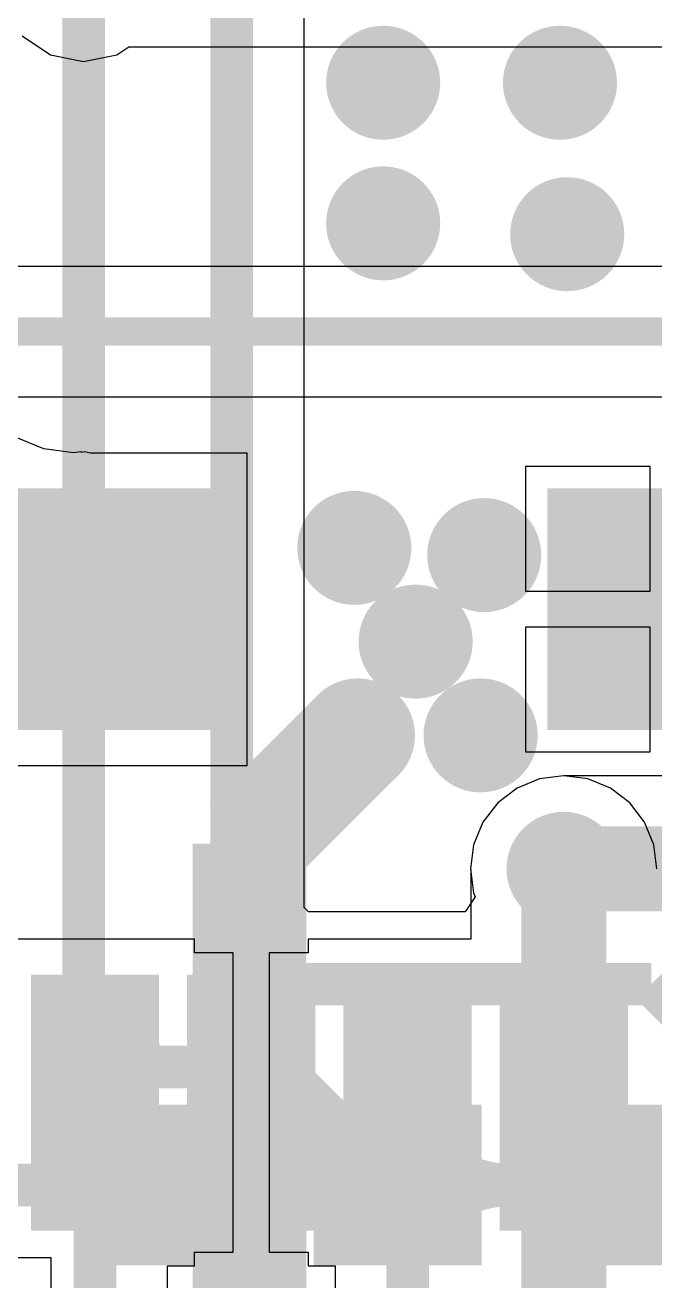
# Model space of a CAD drawing. Extents: x 56.2 to 141.8, y 48 to 96.4.
# Drawn here: x 111.17 to 115.6, y 60.72 to 69.57 of the extents above; entities that cross this region are included whole.
import ezdxf

# ---------------------------------------------------------------- set-up
doc = ezdxf.new("R2010")
doc.units = 0
doc.header["$MEASUREMENT"] = 0
for name, color, linetype in [('BOTTOMLAYER', 5, 'CONTINUOUS'), ('BOTTOMPASTE', 16, 'CONTINUOUS'), ('BOTTOMSOLDER', 6, 'CONTINUOUS'), ('MULTILAYER', 9, 'CONTINUOUS'), ('TOPLAYER', 1, 'CONTINUOUS'), ('TOPPASTE', 8, 'CONTINUOUS'), ('TOPSOLDER', 216, 'CONTINUOUS')]:
    doc.layers.add(name, color=color, linetype=linetype)

msp = doc.modelspace()

# ---------------------------------------------------------------- linework, layer by layer
at = {"layer": 'BOTTOMLAYER'}
for p, q in [((113.133396, 63.355563), (113.133396, 70.234043)), ((114.790715, 64.260268), (114.632598, 64.194771)), ((114.9604, 64.282607), (114.790715, 64.260268)), ((116.642312, 64.282607), (114.9604, 64.282607)), ((114.632598, 64.194771), (114.496817, 64.090583)), ((114.496817, 64.090583), (114.392629, 63.954802)), ((114.392629, 63.954802), (114.327132, 63.796685)), ((114.327132, 63.796685), (114.304793, 63.627)), ((114.304793, 63.627), (114.327132, 63.457315)), ((114.338616, 63.429594), (114.268057, 63.323996)), ((114.327132, 63.457315), (114.338616, 63.429594)), ((113.164963, 63.323996), (113.133396, 63.355563)), ((114.268057, 63.323996), (113.164963, 63.323996)), ((110.888396, 60.890008), (111.351802, 60.890008)), ((111.351802, 60.890008), (111.351802, 60.584804))]:
    msp.add_line(p, q, dxfattribs=at)
for points, const_width in [([(112.6236, 63.1444), (112.6236, 70.6374)], 0.299999), ([(111.5822, 62.7126), (111.5822, 69.9262)], 0.299999), ([(114.9604, 63.627), (118.618, 63.627)], 0.599999), ([(112.6236, 63.1444), (112.9538, 62.8142)], 0.299999), ([(112.9538, 62.8142), (115.577998, 62.8142)], 0.299999), ([(115.577998, 62.8142), (116.992395, 61.399804)], 0.299999), ([(111.5822, 62.7126), (112.0648, 62.23)], 0.299999), ([(112.0648, 62.23), (112.961804, 62.23)], 0.299999), ([(112.961804, 62.23), (113.792, 61.399804)], 0.299999), ([(110.888396, 61.399804), (112.1918, 61.399804)], 0.299999), ([(113.792005, 61.399798), (115.3922, 61.399798)], 0.299999), ([(113.792, 61.399804), (113.792005, 61.399798)], 0.2)]:
    msp.add_lwpolyline(points, dxfattribs=dict(at, const_width=const_width))
for points, const_width in [([(113.5404, 69.1642, 1), (113.8404, 69.1642, 1)], 0.299999), ([(114.785, 69.1642, 1), (115.085, 69.1642, 1)], 0.299999), ([(113.5404, 68.1736, 1), (113.8404, 68.1736, 1)], 0.299999), ([(114.8358, 68.0974, 1), (115.1358, 68.0974, 1)], 0.299999), ([(113.3372, 65.8876, 1), (113.6372, 65.8876, 1)], 0.299999), ([(114.2516, 65.8368, 1), (114.5516, 65.8368, 1)], 0.299999), ([(113.769, 65.2272, 1), (114.069, 65.2272, 1)], 0.299999), ([(113.3626, 64.5668, 1), (113.6626, 64.5668, 1)], 0.299999), ([(114.2262, 64.5668, 1), (114.5262, 64.5668, 1)], 0.299999), ([(114.8104, 63.627, 1), (115.1104, 63.627, 1)], 0.299999), ([(113.136586, 61.980219, 1), (113.286583, 61.980219, 1)], 0.15), ([(113.136586, 61.980219, 1), (113.286583, 61.980219, 1)], 0.15), ([(113.136586, 61.980219, 1), (113.286583, 61.980219, 1)], 0.15), ([(113.136586, 61.980219, 1), (113.286583, 61.980219, 1)], 0.15), ([(113.136586, 61.980219, 1), (113.286583, 61.980219, 1)], 0.15), ([(113.136586, 61.980219, 1), (113.286583, 61.980219, 1)], 0.15), ([(113.136586, 61.980219, 1), (113.286583, 61.980219, 1)], 0.15), ([(113.136586, 61.980219, 1), (113.286583, 61.980219, 1)], 0.15), ([(113.136586, 61.980219, 1), (113.286583, 61.980219, 1)], 0.15), ([(113.136586, 61.980219, 1), (113.286583, 61.980219, 1)], 0.15), ([(113.136586, 61.980219, 1), (113.286583, 61.980219, 1)], 0.15), ([(113.136586, 61.980219, 1), (113.286583, 61.980219, 1)], 0.15), ([(113.136586, 61.980219, 1), (113.286583, 61.980219, 1)], 0.15), ([(113.136586, 61.980219, 1), (113.286583, 61.980219, 1)], 0.15), ([(113.196939, 61.919866, 1), (113.346936, 61.919866, 1)], 0.15), ([(113.196939, 61.919866, 1), (113.346936, 61.919866, 1)], 0.15), ([(113.196939, 61.919866, 1), (113.346936, 61.919866, 1)], 0.15), ([(113.196939, 61.919866, 1), (113.346936, 61.919866, 1)], 0.15), ([(113.196939, 61.919866, 1), (113.346936, 61.919866, 1)], 0.15), ([(113.196939, 61.919866, 1), (113.346936, 61.919866, 1)], 0.15), ([(113.196939, 61.919866, 1), (113.346936, 61.919866, 1)], 0.15), ([(113.196939, 61.919866, 1), (113.346936, 61.919866, 1)], 0.15), ([(113.196939, 61.919866, 1), (113.346936, 61.919866, 1)], 0.15), ([(113.196939, 61.919866, 1), (113.346936, 61.919866, 1)], 0.15), ([(113.196939, 61.919866, 1), (113.346936, 61.919866, 1)], 0.15), ([(113.196939, 61.919866, 1), (113.346936, 61.919866, 1)], 0.15), ([(113.196939, 61.919866, 1), (113.346936, 61.919866, 1)], 0.15), ([(113.196939, 61.919866, 1), (113.346936, 61.919866, 1)], 0.15), ([(113.692003, 61.714804, 1), (113.842, 61.714804, 1)], 0.15), ([(113.692003, 61.714804, 1), (113.842, 61.714804, 1)], 0.15), ([(113.692003, 61.714804, 1), (113.842, 61.714804, 1)], 0.15), ([(113.692003, 61.714804, 1), (113.842, 61.714804, 1)], 0.15), ([(113.692003, 61.714804, 1), (113.842, 61.714804, 1)], 0.15), ([(113.692003, 61.714804, 1), (113.842, 61.714804, 1)], 0.15), ([(113.692003, 61.714804, 1), (113.842, 61.714804, 1)], 0.15), ([(113.692003, 61.714804, 1), (113.842, 61.714804, 1)], 0.15), ([(113.692003, 61.714804, 1), (113.842, 61.714804, 1)], 0.15), ([(113.692003, 61.714804, 1), (113.842, 61.714804, 1)], 0.15), ([(113.692003, 61.714804, 1), (113.842, 61.714804, 1)], 0.15), ([(113.692003, 61.714804, 1), (113.842, 61.714804, 1)], 0.15), ([(113.692003, 61.714804, 1), (113.842, 61.714804, 1)], 0.15), ([(113.692003, 61.714804, 1), (113.842, 61.714804, 1)], 0.15), ([(111.869063, 61.622544, 1), (112.01906, 61.622544, 1)], 0.15), ([(111.869063, 61.622544, 1), (112.01906, 61.622544, 1)], 0.15), ([(111.869063, 61.622544, 1), (112.01906, 61.622544, 1)], 0.15), ([(111.869063, 61.622544, 1), (112.01906, 61.622544, 1)], 0.15), ([(111.869063, 61.622544, 1), (112.01906, 61.622544, 1)], 0.15), ([(111.869063, 61.622544, 1), (112.01906, 61.622544, 1)], 0.15), ([(111.869063, 61.622544, 1), (112.01906, 61.622544, 1)], 0.15), ([(111.869063, 61.622544, 1), (112.01906, 61.622544, 1)], 0.15), ([(111.869063, 61.622544, 1), (112.01906, 61.622544, 1)], 0.15), ([(111.869063, 61.622544, 1), (112.01906, 61.622544, 1)], 0.15), ([(111.869063, 61.622544, 1), (112.01906, 61.622544, 1)], 0.15), ([(113.96474, 61.622544, 1), (114.114737, 61.622544, 1)], 0.15), ([(113.96474, 61.622544, 1), (114.114737, 61.622544, 1)], 0.15), ([(113.96474, 61.622544, 1), (114.114737, 61.622544, 1)], 0.15), ([(113.96474, 61.622544, 1), (114.114737, 61.622544, 1)], 0.15), ([(113.96474, 61.622544, 1), (114.114737, 61.622544, 1)], 0.15), ([(113.96474, 61.622544, 1), (114.114737, 61.622544, 1)], 0.15), ([(113.96474, 61.622544, 1), (114.114737, 61.622544, 1)], 0.15), ([(113.96474, 61.622544, 1), (114.114737, 61.622544, 1)], 0.15), ([(113.96474, 61.622544, 1), (114.114737, 61.622544, 1)], 0.15), ([(113.96474, 61.622544, 1), (114.114737, 61.622544, 1)], 0.15), ([(113.96474, 61.622544, 1), (114.114737, 61.622544, 1)], 0.15), ([(113.96474, 61.622544, 1), (114.114737, 61.622544, 1)], 0.15), ([(113.96474, 61.622544, 1), (114.114737, 61.622544, 1)], 0.15), ([(113.96474, 61.622544, 1), (114.114737, 61.622544, 1)], 0.15), ([(115.069463, 61.622539, 1), (115.21946, 61.622539, 1)], 0.15), ([(115.069463, 61.622539, 1), (115.21946, 61.622539, 1)], 0.15), ([(115.069463, 61.622539, 1), (115.21946, 61.622539, 1)], 0.15), ([(115.069463, 61.622539, 1), (115.21946, 61.622539, 1)], 0.15), ([(115.069463, 61.622539, 1), (115.21946, 61.622539, 1)], 0.15), ([(115.069463, 61.622539, 1), (115.21946, 61.622539, 1)], 0.15), ([(115.069463, 61.622539, 1), (115.21946, 61.622539, 1)], 0.15), ([(115.069463, 61.622539, 1), (115.21946, 61.622539, 1)], 0.15), ([(115.069463, 61.622539, 1), (115.21946, 61.622539, 1)], 0.15), ([(115.069463, 61.622539, 1), (115.21946, 61.622539, 1)], 0.15), ([(115.069463, 61.622539, 1), (115.21946, 61.622539, 1)], 0.15), ([(115.069463, 61.622539, 1), (115.21946, 61.622539, 1)], 0.15), ([(115.069463, 61.622539, 1), (115.21946, 61.622539, 1)], 0.15), ([(115.069463, 61.622539, 1), (115.21946, 61.622539, 1)], 0.15), ([(111.331324, 61.399804, 1), (111.481321, 61.399804, 1)], 0.15), ([(111.331324, 61.399804, 1), (111.481321, 61.399804, 1)], 0.15), ([(111.331324, 61.399804, 1), (111.481321, 61.399804, 1)], 0.15), ([(111.331324, 61.399804, 1), (111.481321, 61.399804, 1)], 0.15), ([(111.331324, 61.399804, 1), (111.481321, 61.399804, 1)], 0.15), ([(111.331324, 61.399804, 1), (111.481321, 61.399804, 1)], 0.15), ([(111.331324, 61.399804, 1), (111.481321, 61.399804, 1)], 0.15), ([(111.331324, 61.399804, 1), (111.481321, 61.399804, 1)], 0.15), ([(111.331324, 61.399804, 1), (111.481321, 61.399804, 1)], 0.15), ([(111.331324, 61.399804, 1), (111.481321, 61.399804, 1)], 0.15), ([(111.331324, 61.399804, 1), (111.481321, 61.399804, 1)], 0.15), ([(111.331324, 61.399804, 1), (111.481321, 61.399804, 1)], 0.15), ([(111.331324, 61.399804, 1), (111.481321, 61.399804, 1)], 0.15), ([(111.331324, 61.399804, 1), (111.481321, 61.399804, 1)], 0.15), ([(111.331324, 61.399804, 1), (111.481321, 61.399804, 1)], 0.15), ([(111.331324, 61.399804, 1), (111.481321, 61.399804, 1)], 0.15), ([(111.331324, 61.399804, 1), (111.481321, 61.399804, 1)], 0.15), ([(111.331324, 61.399804, 1), (111.481321, 61.399804, 1)], 0.15), ([(111.331324, 61.399804, 1), (111.481321, 61.399804, 1)], 0.15), ([(111.331324, 61.399804, 1), (111.481321, 61.399804, 1)], 0.15), ([(111.331324, 61.399804, 1), (111.481321, 61.399804, 1)], 0.15), ([(111.331324, 61.399804, 1), (111.481321, 61.399804, 1)], 0.15), ([(113.377002, 61.399804, 1), (113.526999, 61.399804, 1)], 0.15), ([(113.377002, 61.399804, 1), (113.526999, 61.399804, 1)], 0.15), ([(113.377002, 61.399804, 1), (113.526999, 61.399804, 1)], 0.15), ([(113.377002, 61.399804, 1), (113.526999, 61.399804, 1)], 0.15), ([(113.377002, 61.399804, 1), (113.526999, 61.399804, 1)], 0.15), ([(113.377002, 61.399804, 1), (113.526999, 61.399804, 1)], 0.15), ([(113.377002, 61.399804, 1), (113.526999, 61.399804, 1)], 0.15), ([(113.377002, 61.399804, 1), (113.526999, 61.399804, 1)], 0.15), ([(113.377002, 61.399804, 1), (113.526999, 61.399804, 1)], 0.15), ([(113.377002, 61.399804, 1), (113.526999, 61.399804, 1)], 0.15), ([(113.377002, 61.399804, 1), (113.526999, 61.399804, 1)], 0.15), ([(113.377002, 61.399804, 1), (113.526999, 61.399804, 1)], 0.15), ([(113.377002, 61.399804, 1), (113.526999, 61.399804, 1)], 0.15), ([(113.377002, 61.399804, 1), (113.526999, 61.399804, 1)], 0.15), ([(114.502466, 61.399798, 1), (114.652463, 61.399798, 1)], 0.15), ([(114.502466, 61.399798, 1), (114.652463, 61.399798, 1)], 0.15), ([(114.502466, 61.399798, 1), (114.652463, 61.399798, 1)], 0.15), ([(114.502466, 61.399798, 1), (114.652463, 61.399798, 1)], 0.15), ([(114.502466, 61.399798, 1), (114.652463, 61.399798, 1)], 0.15), ([(114.502466, 61.399798, 1), (114.652463, 61.399798, 1)], 0.15), ([(114.502466, 61.399798, 1), (114.652463, 61.399798, 1)], 0.15), ([(114.502466, 61.399798, 1), (114.652463, 61.399798, 1)], 0.15), ([(114.502466, 61.399798, 1), (114.652463, 61.399798, 1)], 0.15), ([(114.502466, 61.399798, 1), (114.652463, 61.399798, 1)], 0.15), ([(114.502466, 61.399798, 1), (114.652463, 61.399798, 1)], 0.15), ([(114.502466, 61.399798, 1), (114.652463, 61.399798, 1)], 0.15), ([(114.502466, 61.399798, 1), (114.652463, 61.399798, 1)], 0.15), ([(114.502466, 61.399798, 1), (114.652463, 61.399798, 1)], 0.15), ([(114.502491, 61.399798, 1), (114.652488, 61.399798, 1)], 0.15), ([(114.502491, 61.399798, 1), (114.652488, 61.399798, 1)], 0.15), ([(114.502491, 61.399798, 1), (114.652488, 61.399798, 1)], 0.15), ([(114.502491, 61.399798, 1), (114.652488, 61.399798, 1)], 0.15), ([(114.502491, 61.399798, 1), (114.652488, 61.399798, 1)], 0.15), ([(114.502491, 61.399798, 1), (114.652488, 61.399798, 1)], 0.15), ([(114.502491, 61.399798, 1), (114.652488, 61.399798, 1)], 0.15), ([(114.502491, 61.399798, 1), (114.652488, 61.399798, 1)], 0.15), ([(114.502491, 61.399798, 1), (114.652488, 61.399798, 1)], 0.15), ([(114.502491, 61.399798, 1), (114.652488, 61.399798, 1)], 0.15), ([(114.502491, 61.399798, 1), (114.652488, 61.399798, 1)], 0.15), ([(114.502491, 61.399798, 1), (114.652488, 61.399798, 1)], 0.15), ([(114.502491, 61.399798, 1), (114.652488, 61.399798, 1)], 0.15), ([(114.502491, 61.399798, 1), (114.652488, 61.399798, 1)], 0.15), ([(114.531724, 61.399798, 1), (114.681721, 61.399798, 1)], 0.15), ([(114.531724, 61.399798, 1), (114.681721, 61.399798, 1)], 0.15), ([(114.531724, 61.399798, 1), (114.681721, 61.399798, 1)], 0.15), ([(114.531724, 61.399798, 1), (114.681721, 61.399798, 1)], 0.15), ([(114.531724, 61.399798, 1), (114.681721, 61.399798, 1)], 0.15), ([(114.531724, 61.399798, 1), (114.681721, 61.399798, 1)], 0.15), ([(114.531724, 61.399798, 1), (114.681721, 61.399798, 1)], 0.15), ([(114.531724, 61.399798, 1), (114.681721, 61.399798, 1)], 0.15), ([(114.531724, 61.399798, 1), (114.681721, 61.399798, 1)], 0.15), ([(114.531724, 61.399798, 1), (114.681721, 61.399798, 1)], 0.15), ([(114.531724, 61.399798, 1), (114.681721, 61.399798, 1)], 0.15), ([(114.531724, 61.399798, 1), (114.681721, 61.399798, 1)], 0.15), ([(114.531724, 61.399798, 1), (114.681721, 61.399798, 1)], 0.15), ([(114.531724, 61.399798, 1), (114.681721, 61.399798, 1)], 0.15), ([(114.531724, 61.399798, 1), (114.681721, 61.399798, 1)], 0.15), ([(114.531724, 61.399798, 1), (114.681721, 61.399798, 1)], 0.15), ([(114.531724, 61.399798, 1), (114.681721, 61.399798, 1)], 0.15), ([(114.531724, 61.399798, 1), (114.681721, 61.399798, 1)], 0.15), ([(114.531724, 61.399798, 1), (114.681721, 61.399798, 1)], 0.15), ([(114.531724, 61.399798, 1), (114.681721, 61.399798, 1)], 0.15), ([(114.531724, 61.399798, 1), (114.681721, 61.399798, 1)], 0.15), ([(114.531724, 61.399798, 1), (114.681721, 61.399798, 1)], 0.15), ([(114.531724, 61.399798, 1), (114.681721, 61.399798, 1)], 0.15), ([(114.531724, 61.399798, 1), (114.681721, 61.399798, 1)], 0.15), ([(114.531724, 61.399798, 1), (114.681721, 61.399798, 1)], 0.15), ([(114.531724, 61.399798, 1), (114.681721, 61.399798, 1)], 0.15), ([(114.531724, 61.399798, 1), (114.681721, 61.399798, 1)], 0.15), ([(114.531724, 61.399798, 1), (114.681721, 61.399798, 1)], 0.15), ([(111.869063, 61.177063, 1), (112.01906, 61.177063, 1)], 0.15), ([(111.869063, 61.177063, 1), (112.01906, 61.177063, 1)], 0.15), ([(111.869063, 61.177063, 1), (112.01906, 61.177063, 1)], 0.15), ([(111.869063, 61.177063, 1), (112.01906, 61.177063, 1)], 0.15), ([(111.869063, 61.177063, 1), (112.01906, 61.177063, 1)], 0.15), ([(111.869063, 61.177063, 1), (112.01906, 61.177063, 1)], 0.15), ([(111.869063, 61.177063, 1), (112.01906, 61.177063, 1)], 0.15), ([(111.869063, 61.177063, 1), (112.01906, 61.177063, 1)], 0.15), ([(111.869063, 61.177063, 1), (112.01906, 61.177063, 1)], 0.15), ([(111.869063, 61.177063, 1), (112.01906, 61.177063, 1)], 0.15), ([(111.869063, 61.177063, 1), (112.01906, 61.177063, 1)], 0.15), ([(113.964738, 61.177066, 1), (114.114735, 61.177066, 1)], 0.15), ([(113.964738, 61.177066, 1), (114.114735, 61.177066, 1)], 0.15), ([(113.964738, 61.177066, 1), (114.114735, 61.177066, 1)], 0.15), ([(113.964738, 61.177066, 1), (114.114735, 61.177066, 1)], 0.15), ([(113.964738, 61.177066, 1), (114.114735, 61.177066, 1)], 0.15), ([(113.964738, 61.177066, 1), (114.114735, 61.177066, 1)], 0.15), ([(113.964738, 61.177066, 1), (114.114735, 61.177066, 1)], 0.15), ([(113.964738, 61.177066, 1), (114.114735, 61.177066, 1)], 0.15), ([(113.964738, 61.177066, 1), (114.114735, 61.177066, 1)], 0.15), ([(113.964738, 61.177066, 1), (114.114735, 61.177066, 1)], 0.15), ([(113.964738, 61.177066, 1), (114.114735, 61.177066, 1)], 0.15), ([(113.964738, 61.177066, 1), (114.114735, 61.177066, 1)], 0.15), ([(113.964738, 61.177066, 1), (114.114735, 61.177066, 1)], 0.15), ([(113.964738, 61.177066, 1), (114.114735, 61.177066, 1)], 0.15), ([(115.069463, 61.177058, 1), (115.21946, 61.177058, 1)], 0.15), ([(115.069463, 61.177058, 1), (115.21946, 61.177058, 1)], 0.15), ([(115.069463, 61.177058, 1), (115.21946, 61.177058, 1)], 0.15), ([(115.069463, 61.177058, 1), (115.21946, 61.177058, 1)], 0.15), ([(115.069463, 61.177058, 1), (115.21946, 61.177058, 1)], 0.15), ([(115.069463, 61.177058, 1), (115.21946, 61.177058, 1)], 0.15), ([(115.069463, 61.177058, 1), (115.21946, 61.177058, 1)], 0.15), ([(115.069463, 61.177058, 1), (115.21946, 61.177058, 1)], 0.15), ([(115.069463, 61.177058, 1), (115.21946, 61.177058, 1)], 0.15), ([(115.069463, 61.177058, 1), (115.21946, 61.177058, 1)], 0.15), ([(115.069463, 61.177058, 1), (115.21946, 61.177058, 1)], 0.15), ([(115.069463, 61.177058, 1), (115.21946, 61.177058, 1)], 0.15), ([(115.069463, 61.177058, 1), (115.21946, 61.177058, 1)], 0.15), ([(115.069463, 61.177058, 1), (115.21946, 61.177058, 1)], 0.15)]:
    msp.add_lwpolyline(points, format="xyb", close=True, dxfattribs=dict(at, const_width=const_width))
at = {"layer": 'BOTTOMLAYER', "const_width": 0.299999}
for points in [[(113.211585, 61.980219, -0.198912), (113.452001, 61.399804)], [(113.211585, 61.980219, -0.198912), (113.452001, 61.399804)], [(113.211585, 61.980219, -0.198912), (113.452001, 61.399804)], [(113.211585, 61.980219, -0.198912), (113.452001, 61.399804)], [(113.211585, 61.980219, -0.198912), (113.452001, 61.399804)], [(113.211585, 61.980219, -0.198912), (113.452001, 61.399804)], [(113.211585, 61.980219, -0.198912), (113.452001, 61.399804)], [(113.211585, 61.980219, -0.198912), (113.452001, 61.399804)], [(113.211585, 61.980219, -0.198912), (113.452001, 61.399804)], [(113.211585, 61.980219, -0.198912), (113.452001, 61.399804)], [(113.211585, 61.980219, -0.198912), (113.452001, 61.399804)], [(113.211585, 61.980219, -0.198912), (113.452001, 61.399804)], [(113.211585, 61.980219, -0.198912), (113.452001, 61.399804)], [(113.211585, 61.980219, -0.198912), (113.452001, 61.399804)], [(113.767001, 61.714804, -0.198912), (113.271938, 61.919866)], [(113.767001, 61.714804, -0.198912), (113.271938, 61.919866)], [(113.767001, 61.714804, -0.198912), (113.271938, 61.919866)], [(113.767001, 61.714804, -0.198912), (113.271938, 61.919866)], [(113.767001, 61.714804, -0.198912), (113.271938, 61.919866)], [(113.767001, 61.714804, -0.198912), (113.271938, 61.919866)], [(113.767001, 61.714804, -0.198912), (113.271938, 61.919866)], [(113.767001, 61.714804, -0.198912), (113.271938, 61.919866)], [(113.767001, 61.714804, -0.198912), (113.271938, 61.919866)], [(113.767001, 61.714804, -0.198912), (113.271938, 61.919866)], [(113.767001, 61.714804, -0.198912), (113.271938, 61.919866)], [(113.767001, 61.714804, -0.198912), (113.271938, 61.919866)], [(113.767001, 61.714804, -0.198912), (113.271938, 61.919866)], [(113.767001, 61.714804, -0.198912), (113.271938, 61.919866)], [(111.944061, 61.622544, -0.198912), (111.406323, 61.399804)], [(111.944061, 61.622544, -0.198912), (111.406323, 61.399804)], [(111.944061, 61.622544, -0.198912), (111.406323, 61.399804)], [(111.944061, 61.622544, -0.198912), (111.406323, 61.399804)], [(111.944061, 61.622544, -0.198912), (111.406323, 61.399804)], [(111.944061, 61.622544, -0.198912), (111.406323, 61.399804)], [(111.944061, 61.622544, -0.198912), (111.406323, 61.399804)], [(111.944061, 61.622544, -0.198912), (111.406323, 61.399804)], [(111.944061, 61.622544, -0.198912), (111.406323, 61.399804)], [(111.944061, 61.622544, -0.198912), (111.406323, 61.399804)], [(111.944061, 61.622544, -0.198912), (111.406323, 61.399804)], [(114.57749, 61.399798, -0.198912), (114.039739, 61.622544)], [(114.57749, 61.399798, -0.198912), (114.039739, 61.622544)], [(114.57749, 61.399798, -0.198912), (114.039739, 61.622544)], [(114.57749, 61.399798, -0.198912), (114.039739, 61.622544)], [(114.57749, 61.399798, -0.198912), (114.039739, 61.622544)], [(114.57749, 61.399798, -0.198912), (114.039739, 61.622544)], [(114.57749, 61.399798, -0.198912), (114.039739, 61.622544)], [(114.57749, 61.399798, -0.198912), (114.039739, 61.622544)], [(114.57749, 61.399798, -0.198912), (114.039739, 61.622544)], [(114.57749, 61.399798, -0.198912), (114.039739, 61.622544)], [(114.57749, 61.399798, -0.198912), (114.039739, 61.622544)], [(114.57749, 61.399798, -0.198912), (114.039739, 61.622544)], [(114.57749, 61.399798, -0.198912), (114.039739, 61.622544)], [(114.57749, 61.399798, -0.198912), (114.039739, 61.622544)], [(115.144461, 61.622539, -0.198912), (114.606723, 61.399798)], [(115.144461, 61.622539, -0.198912), (114.606723, 61.399798)], [(115.144461, 61.622539, -0.198912), (114.606723, 61.399798)], [(115.144461, 61.622539, -0.198912), (114.606723, 61.399798)], [(115.144461, 61.622539, -0.198912), (114.606723, 61.399798)], [(115.144461, 61.622539, -0.198912), (114.606723, 61.399798)], [(115.144461, 61.622539, -0.198912), (114.606723, 61.399798)], [(115.144461, 61.622539, -0.198912), (114.606723, 61.399798)], [(115.144461, 61.622539, -0.198912), (114.606723, 61.399798)], [(115.144461, 61.622539, -0.198912), (114.606723, 61.399798)], [(115.144461, 61.622539, -0.198912), (114.606723, 61.399798)], [(115.144461, 61.622539, -0.198912), (114.606723, 61.399798)], [(115.144461, 61.622539, -0.198912), (114.606723, 61.399798)], [(115.144461, 61.622539, -0.198912), (114.606723, 61.399798)], [(111.406323, 61.399804, -0.198912), (111.944061, 61.177063)], [(111.406323, 61.399804, -0.198912), (111.944061, 61.177063)], [(111.406323, 61.399804, -0.198912), (111.944061, 61.177063)], [(111.406323, 61.399804, -0.198912), (111.944061, 61.177063)], [(111.406323, 61.399804, -0.198912), (111.944061, 61.177063)], [(111.406323, 61.399804, -0.198912), (111.944061, 61.177063)], [(111.406323, 61.399804, -0.198912), (111.944061, 61.177063)], [(111.406323, 61.399804, -0.198912), (111.944061, 61.177063)], [(111.406323, 61.399804, -0.198912), (111.944061, 61.177063)], [(111.406323, 61.399804, -0.198912), (111.944061, 61.177063)], [(111.406323, 61.399804, -0.198912), (111.944061, 61.177063)], [(114.039736, 61.177066, -0.198912), (114.577465, 61.399798)], [(114.039736, 61.177066, -0.198912), (114.577465, 61.399798)], [(114.039736, 61.177066, -0.198912), (114.577465, 61.399798)], [(114.039736, 61.177066, -0.198912), (114.577465, 61.399798)], [(114.039736, 61.177066, -0.198912), (114.577465, 61.399798)], [(114.039736, 61.177066, -0.198912), (114.577465, 61.399798)], [(114.039736, 61.177066, -0.198912), (114.577465, 61.399798)], [(114.039736, 61.177066, -0.198912), (114.577465, 61.399798)], [(114.039736, 61.177066, -0.198912), (114.577465, 61.399798)], [(114.039736, 61.177066, -0.198912), (114.577465, 61.399798)], [(114.039736, 61.177066, -0.198912), (114.577465, 61.399798)], [(114.039736, 61.177066, -0.198912), (114.577465, 61.399798)], [(114.039736, 61.177066, -0.198912), (114.577465, 61.399798)], [(114.039736, 61.177066, -0.198912), (114.577465, 61.399798)], [(114.606723, 61.399798, -0.198912), (115.144461, 61.177058)], [(114.606723, 61.399798, -0.198912), (115.144461, 61.177058)], [(114.606723, 61.399798, -0.198912), (115.144461, 61.177058)], [(114.606723, 61.399798, -0.198912), (115.144461, 61.177058)], [(114.606723, 61.399798, -0.198912), (115.144461, 61.177058)], [(114.606723, 61.399798, -0.198912), (115.144461, 61.177058)], [(114.606723, 61.399798, -0.198912), (115.144461, 61.177058)], [(114.606723, 61.399798, -0.198912), (115.144461, 61.177058)], [(114.606723, 61.399798, -0.198912), (115.144461, 61.177058)], [(114.606723, 61.399798, -0.198912), (115.144461, 61.177058)], [(114.606723, 61.399798, -0.198912), (115.144461, 61.177058)], [(114.606723, 61.399798, -0.198912), (115.144461, 61.177058)], [(114.606723, 61.399798, -0.198912), (115.144461, 61.177058)], [(114.606723, 61.399798, -0.198912), (115.144461, 61.177058)]]:
    msp.add_lwpolyline(points, format="xyb", dxfattribs=at)
at = {"layer": 'BOTTOMLAYER'}
for points in [[(112.681799, 60.934803), (112.681799, 61.864804), (111.701801, 60.934803), (111.701801, 61.864804)], [(114.281999, 60.934803), (114.281999, 61.864804), (113.302001, 60.934803), (113.302001, 61.864804)], [(114.902201, 61.864799), (114.902201, 60.934798), (115.882199, 61.864799), (115.882199, 60.934798)]]:
    msp.add_solid(points, dxfattribs=at)
at = {"layer": 'BOTTOMPASTE'}
for points in [[(112.681799, 60.934803), (112.681799, 61.864804), (111.701801, 60.934803), (111.701801, 61.864804)], [(114.281999, 60.934803), (114.281999, 61.864804), (113.302001, 60.934803), (113.302001, 61.864804)], [(114.902201, 61.864799), (114.902201, 60.934798), (115.882199, 61.864799), (115.882199, 60.934798)]]:
    msp.add_solid(points, dxfattribs=at)
at = {"layer": 'BOTTOMSOLDER', "const_width": 0.401599}
for points in [[(113.4896, 69.1642, 1), (113.8912, 69.1642, 1)], [(114.7342, 69.1642, 1), (115.1358, 69.1642, 1)], [(113.4896, 68.1736, 1), (113.8912, 68.1736, 1)], [(114.785, 68.0974, 1), (115.1866, 68.0974, 1)], [(113.2864, 65.8876, 1), (113.688, 65.8876, 1)], [(114.2008, 65.8368, 1), (114.6024, 65.8368, 1)], [(113.7182, 65.2272, 1), (114.1198, 65.2272, 1)], [(113.3118, 64.5668, 1), (113.7134, 64.5668, 1)], [(114.1754, 64.5668, 1), (114.577, 64.5668, 1)], [(114.7596, 63.627, 1), (115.1612, 63.627, 1)]]:
    msp.add_lwpolyline(points, format="xyb", close=True, dxfattribs=at)
at = {"layer": 'BOTTOMSOLDER'}
for points in [[(112.783399, 60.833203), (112.783399, 61.966404), (111.600201, 60.833203), (111.600201, 61.966404)], [(114.383599, 60.833203), (114.383599, 61.966404), (113.200401, 60.833203), (113.200401, 61.966404)], [(114.800601, 61.966399), (114.800601, 60.833198), (115.983799, 61.966399), (115.983799, 60.833198)]]:
    msp.add_solid(points, dxfattribs=at)
at = {"layer": 'MULTILAYER', "const_width": 0.299999}
for points in [[(113.5404, 69.1642, 1), (113.8404, 69.1642, 1)], [(114.785, 69.1642, 1), (115.085, 69.1642, 1)], [(113.5404, 68.1736, 1), (113.8404, 68.1736, 1)], [(114.8358, 68.0974, 1), (115.1358, 68.0974, 1)], [(113.3372, 65.8876, 1), (113.6372, 65.8876, 1)], [(114.2516, 65.8368, 1), (114.5516, 65.8368, 1)], [(113.769, 65.2272, 1), (114.069, 65.2272, 1)], [(113.3626, 64.5668, 1), (113.6626, 64.5668, 1)], [(114.2262, 64.5668, 1), (114.5262, 64.5668, 1)], [(114.8104, 63.627, 1), (115.1104, 63.627, 1)]]:
    msp.add_lwpolyline(points, format="xyb", close=True, dxfattribs=at)
at = {"layer": 'TOPLAYER'}
for p, q in [((111.149625, 69.493625), (111.348091, 69.361012)), ((111.348091, 69.361012), (111.5822, 69.314446)), ((111.5822, 69.314446), (111.816309, 69.361012)), ((111.816309, 69.361012), (111.899207, 69.416404)), ((111.899207, 69.416404), (124.244593, 69.416404)), ((116.713, 67.870415), (110.578448, 67.870415)), ((110.925887, 66.952785), (116.522952, 66.952785)), ((111.301179, 66.585142), (111.106509, 66.665777)), ((111.510087, 66.557639), (111.301179, 66.585142)), ((111.561621, 66.564424), (111.510087, 66.557639)), ((111.568908, 66.558828), (111.561621, 66.564426)), ((111.561621, 66.564426), (111.561621, 66.564424)), ((111.591237, 66.56327), (111.568908, 66.558828)), ((111.628804, 66.555798), (111.591237, 66.56327)), ((112.732998, 66.555798), (111.628804, 66.555798)), ((112.732998, 64.355802), (112.732998, 66.555798)), ((115.57, 66.459798), (114.693001, 66.459798)), ((114.693001, 66.459798), (114.693001, 65.5828)), ((115.57, 65.5828), (115.57, 66.459798)), ((114.693001, 65.5828), (115.57, 65.5828)), ((115.57, 65.3288), (114.693001, 65.3288)), ((114.693001, 65.3288), (114.693001, 64.451802)), ((115.57, 64.451802), (115.57, 65.3288)), ((114.693001, 64.451802), (115.57, 64.451802)), ((110.533002, 64.355802), (112.732998, 64.355802)), ((114.790715, 64.260268), (114.632598, 64.194771)), ((114.9604, 64.282607), (114.790715, 64.260268)), ((114.9612, 64.282503), (114.9604, 64.282607)), ((114.962, 64.282607), (114.9612, 64.282503)), ((115.131685, 64.260268), (114.962, 64.282607)), ((115.289805, 64.194771), (115.131685, 64.260268)), ((114.632598, 64.194771), (114.496817, 64.090583)), ((115.425583, 64.090583), (115.289805, 64.194771)), ((114.496817, 64.090583), (114.392629, 63.954802)), ((115.529771, 63.954805), (115.425583, 64.090583)), ((114.392629, 63.954802), (114.327132, 63.796685)), ((115.595268, 63.796685), (115.529771, 63.954805)), ((114.327132, 63.796685), (114.304793, 63.627)), ((115.617607, 63.627), (115.595268, 63.796685)), ((114.304793, 63.627), (114.306393, 63.614846)), ((114.306393, 63.614846), (114.306393, 63.130598)), ((112.361998, 63.130598), (109.976402, 63.130598)), ((112.361998, 63.034598), (112.361998, 63.130598)), ((114.306393, 63.130598), (113.162001, 63.130598)), ((113.162001, 63.130598), (113.162001, 63.034598)), ((112.635, 63.034598), (112.361998, 63.034598)), ((112.635, 61.9806), (112.635, 63.034598)), ((113.162001, 63.034598), (112.889, 63.034598)), ((112.889, 63.034598), (112.889, 61.9806)), ((112.635, 60.926602), (112.635, 61.9806)), ((112.889, 61.9806), (112.889, 60.926602)), ((112.361998, 60.830602), (112.361998, 60.926602)), ((112.361998, 60.926602), (112.635, 60.926602)), ((112.889, 60.926602), (113.162001, 60.926602)), ((113.162001, 60.926602), (113.162001, 60.830602)), ((112.171795, 59.331357), (112.171795, 60.830602)), ((112.171795, 60.830602), (112.361998, 60.830602)), ((113.162001, 60.830602), (113.352204, 60.830602)), ((113.352204, 60.830602), (113.352204, 59.411205))]:
    msp.add_line(p, q, dxfattribs=at)
for points, const_width in [([(113.5404, 69.1642, 1), (113.8404, 69.1642, 1)], 0.299999), ([(114.785, 69.1642, 1), (115.085, 69.1642, 1)], 0.299999), ([(113.5404, 68.1736, 1), (113.8404, 68.1736, 1)], 0.299999), ([(114.8358, 68.0974, 1), (115.1358, 68.0974, 1)], 0.299999), ([(111.541237, 66.104455, 1), (111.641237, 66.104455, 1)], 0.1), ([(111.541237, 66.104455, 1), (111.641237, 66.104455, 1)], 0.1), ([(113.3372, 65.8876, 1), (113.6372, 65.8876, 1)], 0.299999), ([(114.2516, 65.8368, 1), (114.5516, 65.8368, 1)], 0.299999), ([(111.554085, 65.904869, 1), (111.654085, 65.904869, 1)], 0.1), ([(111.554085, 65.904869, 1), (111.654085, 65.904869, 1)], 0.1), ([(111.133931, 65.484715, 1), (111.23393, 65.484715, 1)], 0.1), ([(111.133931, 65.484715, 1), (111.23393, 65.484715, 1)], 0.1), ([(113.769, 65.2272, 1), (114.069, 65.2272, 1)], 0.299999), ([(113.3626, 64.5668, 1), (113.6626, 64.5668, 1)], 0.299999), ([(114.2262, 64.5668, 1), (114.5262, 64.5668, 1)], 0.299999), ([(114.8104, 63.627, 1), (115.1104, 63.627, 1)], 0.299999), ([(111.445578, 61.389179, 1), (111.595576, 61.389179, 1)], 0.15), ([(111.445578, 61.389179, 1), (111.595576, 61.389179, 1)], 0.15), ([(111.445578, 61.389179, 1), (111.595576, 61.389179, 1)], 0.15), ([(111.445578, 61.389179, 1), (111.595576, 61.389179, 1)], 0.15), ([(111.445578, 61.389179, 1), (111.595576, 61.389179, 1)], 0.15), ([(111.445578, 61.389179, 1), (111.595576, 61.389179, 1)], 0.15), ([(111.445578, 61.389179, 1), (111.595576, 61.389179, 1)], 0.15), ([(111.445578, 61.389179, 1), (111.595576, 61.389179, 1)], 0.15), ([(111.445578, 61.389179, 1), (111.595576, 61.389179, 1)], 0.15), ([(111.445578, 61.389179, 1), (111.595576, 61.389179, 1)], 0.15), ([(111.445578, 61.389179, 1), (111.595576, 61.389179, 1)], 0.15), ([(111.445578, 61.389179, 1), (111.595576, 61.389179, 1)], 0.15), ([(111.445578, 61.389179, 1), (111.595576, 61.389179, 1)], 0.15), ([(111.445578, 61.389179, 1), (111.595576, 61.389179, 1)], 0.15), ([(111.728423, 61.389179, 1), (111.87842, 61.389179, 1)], 0.15), ([(111.728423, 61.389179, 1), (111.87842, 61.389179, 1)], 0.15), ([(111.728423, 61.389179, 1), (111.87842, 61.389179, 1)], 0.15), ([(111.728423, 61.389179, 1), (111.87842, 61.389179, 1)], 0.15), ([(111.728423, 61.389179, 1), (111.87842, 61.389179, 1)], 0.15), ([(111.728423, 61.389179, 1), (111.87842, 61.389179, 1)], 0.15), ([(111.728423, 61.389179, 1), (111.87842, 61.389179, 1)], 0.15), ([(111.728423, 61.389179, 1), (111.87842, 61.389179, 1)], 0.15), ([(111.728423, 61.389179, 1), (111.87842, 61.389179, 1)], 0.15), ([(111.728423, 61.389179, 1), (111.87842, 61.389179, 1)], 0.15), ([(111.728423, 61.389179, 1), (111.87842, 61.389179, 1)], 0.15), ([(111.728423, 61.389179, 1), (111.87842, 61.389179, 1)], 0.15), ([(111.728423, 61.389179, 1), (111.87842, 61.389179, 1)], 0.15), ([(111.728423, 61.389179, 1), (111.87842, 61.389179, 1)], 0.15), ([(113.645579, 61.389179, 1), (113.795576, 61.389179, 1)], 0.15), ([(113.645579, 61.389179, 1), (113.795576, 61.389179, 1)], 0.15), ([(113.645579, 61.389179, 1), (113.795576, 61.389179, 1)], 0.15), ([(113.645579, 61.389179, 1), (113.795576, 61.389179, 1)], 0.15), ([(113.645579, 61.389179, 1), (113.795576, 61.389179, 1)], 0.15), ([(113.645579, 61.389179, 1), (113.795576, 61.389179, 1)], 0.15), ([(113.645579, 61.389179, 1), (113.795576, 61.389179, 1)], 0.15), ([(113.645579, 61.389179, 1), (113.795576, 61.389179, 1)], 0.15), ([(113.645579, 61.389179, 1), (113.795576, 61.389179, 1)], 0.15), ([(113.645579, 61.389179, 1), (113.795576, 61.389179, 1)], 0.15), ([(113.645579, 61.389179, 1), (113.795576, 61.389179, 1)], 0.15), ([(113.645579, 61.389179, 1), (113.795576, 61.389179, 1)], 0.15), ([(113.645579, 61.389179, 1), (113.795576, 61.389179, 1)], 0.15), ([(113.645579, 61.389179, 1), (113.795576, 61.389179, 1)], 0.15), ([(113.928423, 61.389179, 1), (114.078421, 61.389179, 1)], 0.15), ([(113.928423, 61.389179, 1), (114.078421, 61.389179, 1)], 0.15), ([(113.928423, 61.389179, 1), (114.078421, 61.389179, 1)], 0.15), ([(113.928423, 61.389179, 1), (114.078421, 61.389179, 1)], 0.15), ([(113.928423, 61.389179, 1), (114.078421, 61.389179, 1)], 0.15), ([(113.928423, 61.389179, 1), (114.078421, 61.389179, 1)], 0.15), ([(113.928423, 61.389179, 1), (114.078421, 61.389179, 1)], 0.15), ([(113.928423, 61.389179, 1), (114.078421, 61.389179, 1)], 0.15), ([(113.928423, 61.389179, 1), (114.078421, 61.389179, 1)], 0.15), ([(113.928423, 61.389179, 1), (114.078421, 61.389179, 1)], 0.15), ([(113.928423, 61.389179, 1), (114.078421, 61.389179, 1)], 0.15), ([(113.928423, 61.389179, 1), (114.078421, 61.389179, 1)], 0.15), ([(113.928423, 61.389179, 1), (114.078421, 61.389179, 1)], 0.15), ([(113.928423, 61.389179, 1), (114.078421, 61.389179, 1)], 0.15), ([(111.587001, 61.04776, 1), (111.736998, 61.04776, 1)], 0.15), ([(111.587001, 61.04776, 1), (111.736998, 61.04776, 1)], 0.15), ([(111.587001, 61.04776, 1), (111.736998, 61.04776, 1)], 0.15), ([(111.587001, 61.04776, 1), (111.736998, 61.04776, 1)], 0.15), ([(111.587001, 61.04776, 1), (111.736998, 61.04776, 1)], 0.15), ([(111.587001, 61.04776, 1), (111.736998, 61.04776, 1)], 0.15), ([(111.587001, 61.04776, 1), (111.736998, 61.04776, 1)], 0.15), ([(111.587001, 61.04776, 1), (111.736998, 61.04776, 1)], 0.15), ([(111.587001, 61.04776, 1), (111.736998, 61.04776, 1)], 0.15), ([(111.587001, 61.04776, 1), (111.736998, 61.04776, 1)], 0.15), ([(111.587001, 61.04776, 1), (111.736998, 61.04776, 1)], 0.15), ([(111.587001, 61.04776, 1), (111.736998, 61.04776, 1)], 0.15), ([(111.587001, 61.04776, 1), (111.736998, 61.04776, 1)], 0.15), ([(111.587001, 61.04776, 1), (111.736998, 61.04776, 1)], 0.15), ([(111.587001, 61.04776, 1), (111.736998, 61.04776, 1)], 0.15), ([(111.587001, 61.04776, 1), (111.736998, 61.04776, 1)], 0.15), ([(111.587001, 61.04776, 1), (111.736998, 61.04776, 1)], 0.15), ([(111.587001, 61.04776, 1), (111.736998, 61.04776, 1)], 0.15), ([(111.587001, 61.04776, 1), (111.736998, 61.04776, 1)], 0.15), ([(111.587001, 61.04776, 1), (111.736998, 61.04776, 1)], 0.15), ([(111.587001, 61.04776, 1), (111.736998, 61.04776, 1)], 0.15), ([(111.587001, 61.04776, 1), (111.736998, 61.04776, 1)], 0.15), ([(111.587001, 61.04776, 1), (111.736998, 61.04776, 1)], 0.15), ([(111.587001, 61.04776, 1), (111.736998, 61.04776, 1)], 0.15), ([(111.587001, 61.04776, 1), (111.736998, 61.04776, 1)], 0.15), ([(111.587001, 61.04776, 1), (111.736998, 61.04776, 1)], 0.15), ([(111.587001, 61.04776, 1), (111.736998, 61.04776, 1)], 0.15), ([(111.587001, 61.04776, 1), (111.736998, 61.04776, 1)], 0.15), ([(113.787001, 61.04776, 1), (113.936998, 61.04776, 1)], 0.15), ([(113.787001, 61.04776, 1), (113.936998, 61.04776, 1)], 0.15), ([(113.787001, 61.04776, 1), (113.936998, 61.04776, 1)], 0.15), ([(113.787001, 61.04776, 1), (113.936998, 61.04776, 1)], 0.15), ([(113.787001, 61.04776, 1), (113.936998, 61.04776, 1)], 0.15), ([(113.787001, 61.04776, 1), (113.936998, 61.04776, 1)], 0.15), ([(113.787001, 61.04776, 1), (113.936998, 61.04776, 1)], 0.15), ([(113.787001, 61.04776, 1), (113.936998, 61.04776, 1)], 0.15), ([(113.787001, 61.04776, 1), (113.936998, 61.04776, 1)], 0.15), ([(113.787001, 61.04776, 1), (113.936998, 61.04776, 1)], 0.15), ([(113.787001, 61.04776, 1), (113.936998, 61.04776, 1)], 0.15), ([(113.787001, 61.04776, 1), (113.936998, 61.04776, 1)], 0.15), ([(113.787001, 61.04776, 1), (113.936998, 61.04776, 1)], 0.15), ([(113.787001, 61.04776, 1), (113.936998, 61.04776, 1)], 0.15), ([(113.787001, 61.04776, 1), (113.936998, 61.04776, 1)], 0.15), ([(113.787001, 61.04776, 1), (113.936998, 61.04776, 1)], 0.15), ([(113.787001, 61.04776, 1), (113.936998, 61.04776, 1)], 0.15), ([(113.787001, 61.04776, 1), (113.936998, 61.04776, 1)], 0.15), ([(113.787001, 61.04776, 1), (113.936998, 61.04776, 1)], 0.15), ([(113.787001, 61.04776, 1), (113.936998, 61.04776, 1)], 0.15), ([(113.787001, 61.04776, 1), (113.936998, 61.04776, 1)], 0.15), ([(113.787001, 61.04776, 1), (113.936998, 61.04776, 1)], 0.15), ([(113.787001, 61.04776, 1), (113.936998, 61.04776, 1)], 0.15), ([(113.787001, 61.04776, 1), (113.936998, 61.04776, 1)], 0.15), ([(113.787001, 61.04776, 1), (113.936998, 61.04776, 1)], 0.15), ([(113.787001, 61.04776, 1), (113.936998, 61.04776, 1)], 0.15), ([(113.787001, 61.04776, 1), (113.936998, 61.04776, 1)], 0.15), ([(113.787001, 61.04776, 1), (113.936998, 61.04776, 1)], 0.15)]:
    msp.add_lwpolyline(points, format="xyb", close=True, dxfattribs=dict(at, const_width=const_width))
for points, const_width in [([(110.3884, 67.4116), (116.713, 67.4116)], 0.2), ([(110.617, 66.4718), (111.633, 65.4558)], 0.2), ([(112.7506, 63.8048), (113.5126, 64.5668)], 0.800001), ([(112.7506, 58.1914), (112.7506, 63.8048)], 0.800001), ([(114.962, 61.9806), (114.962, 63.627)], 0.599999), ([(114.962, 59.0534), (114.962, 61.9806)], 0.599999), ([(111.661999, 58.928), (111.661999, 61.9806)], 0.299999), ([(113.862, 58.9788), (113.862, 61.9806)], 0.299999)]:
    msp.add_lwpolyline(points, dxfattribs=dict(at, const_width=const_width))
for points, const_width in [([(111.591237, 66.104455, -0.215678), (110.617046, 66.471757)], 0.2), ([(111.591237, 66.104455, -0.215678), (110.617046, 66.471757)], 0.2), ([(110.929644, 66.159154, -0.215678), (111.183931, 65.484715)], 0.2), ([(110.929644, 66.159154, -0.215678), (111.183931, 65.484715)], 0.2), ([(111.604085, 65.904869, -0.215678), (110.929646, 66.159156)], 0.2), ([(111.604085, 65.904869, -0.215678), (110.929646, 66.159156)], 0.2), ([(111.520577, 61.389179, -0.198912), (111.661999, 61.04776)], 0.299999), ([(111.520577, 61.389179, -0.198912), (111.661999, 61.04776)], 0.299999), ([(111.520577, 61.389179, -0.198912), (111.661999, 61.04776)], 0.299999), ([(111.520577, 61.389179, -0.198912), (111.661999, 61.04776)], 0.299999), ([(111.520577, 61.389179, -0.198912), (111.661999, 61.04776)], 0.299999), ([(111.520577, 61.389179, -0.198912), (111.661999, 61.04776)], 0.299999), ([(111.520577, 61.389179, -0.198912), (111.661999, 61.04776)], 0.299999), ([(111.520577, 61.389179, -0.198912), (111.661999, 61.04776)], 0.299999), ([(111.520577, 61.389179, -0.198912), (111.661999, 61.04776)], 0.299999), ([(111.520577, 61.389179, -0.198912), (111.661999, 61.04776)], 0.299999), ([(111.520577, 61.389179, -0.198912), (111.661999, 61.04776)], 0.299999), ([(111.520577, 61.389179, -0.198912), (111.661999, 61.04776)], 0.299999), ([(111.520577, 61.389179, -0.198912), (111.661999, 61.04776)], 0.299999), ([(111.520577, 61.389179, -0.198912), (111.661999, 61.04776)], 0.299999), ([(111.661999, 61.04776, -0.198912), (111.803421, 61.389179)], 0.299999), ([(111.661999, 61.04776, -0.198912), (111.803421, 61.389179)], 0.299999), ([(111.661999, 61.04776, -0.198912), (111.803421, 61.389179)], 0.299999), ([(111.661999, 61.04776, -0.198912), (111.803421, 61.389179)], 0.299999), ([(111.661999, 61.04776, -0.198912), (111.803421, 61.389179)], 0.299999), ([(111.661999, 61.04776, -0.198912), (111.803421, 61.389179)], 0.299999), ([(111.661999, 61.04776, -0.198912), (111.803421, 61.389179)], 0.299999), ([(111.661999, 61.04776, -0.198912), (111.803421, 61.389179)], 0.299999), ([(111.661999, 61.04776, -0.198912), (111.803421, 61.389179)], 0.299999), ([(111.661999, 61.04776, -0.198912), (111.803421, 61.389179)], 0.299999), ([(111.661999, 61.04776, -0.198912), (111.803421, 61.389179)], 0.299999), ([(111.661999, 61.04776, -0.198912), (111.803421, 61.389179)], 0.299999), ([(111.661999, 61.04776, -0.198912), (111.803421, 61.389179)], 0.299999), ([(111.661999, 61.04776, -0.198912), (111.803421, 61.389179)], 0.299999), ([(113.720578, 61.389179, -0.198912), (113.862, 61.04776)], 0.299999), ([(113.720578, 61.389179, -0.198912), (113.862, 61.04776)], 0.299999), ([(113.720578, 61.389179, -0.198912), (113.862, 61.04776)], 0.299999), ([(113.720578, 61.389179, -0.198912), (113.862, 61.04776)], 0.299999), ([(113.720578, 61.389179, -0.198912), (113.862, 61.04776)], 0.299999), ([(113.720578, 61.389179, -0.198912), (113.862, 61.04776)], 0.299999), ([(113.720578, 61.389179, -0.198912), (113.862, 61.04776)], 0.299999), ([(113.720578, 61.389179, -0.198912), (113.862, 61.04776)], 0.299999), ([(113.720578, 61.389179, -0.198912), (113.862, 61.04776)], 0.299999), ([(113.720578, 61.389179, -0.198912), (113.862, 61.04776)], 0.299999), ([(113.720578, 61.389179, -0.198912), (113.862, 61.04776)], 0.299999), ([(113.720578, 61.389179, -0.198912), (113.862, 61.04776)], 0.299999), ([(113.720578, 61.389179, -0.198912), (113.862, 61.04776)], 0.299999), ([(113.720578, 61.389179, -0.198912), (113.862, 61.04776)], 0.299999), ([(113.862, 61.04776, -0.198912), (114.003422, 61.389179)], 0.299999), ([(113.862, 61.04776, -0.198912), (114.003422, 61.389179)], 0.299999), ([(113.862, 61.04776, -0.198912), (114.003422, 61.389179)], 0.299999), ([(113.862, 61.04776, -0.198912), (114.003422, 61.389179)], 0.299999), ([(113.862, 61.04776, -0.198912), (114.003422, 61.389179)], 0.299999), ([(113.862, 61.04776, -0.198912), (114.003422, 61.389179)], 0.299999), ([(113.862, 61.04776, -0.198912), (114.003422, 61.389179)], 0.299999), ([(113.862, 61.04776, -0.198912), (114.003422, 61.389179)], 0.299999), ([(113.862, 61.04776, -0.198912), (114.003422, 61.389179)], 0.299999), ([(113.862, 61.04776, -0.198912), (114.003422, 61.389179)], 0.299999), ([(113.862, 61.04776, -0.198912), (114.003422, 61.389179)], 0.299999), ([(113.862, 61.04776, -0.198912), (114.003422, 61.389179)], 0.299999), ([(113.862, 61.04776, -0.198912), (114.003422, 61.389179)], 0.299999), ([(113.862, 61.04776, -0.198912), (114.003422, 61.389179)], 0.299999)]:
    msp.add_lwpolyline(points, format="xyb", dxfattribs=dict(at, const_width=const_width))
for points in [[(110.883001, 64.705801), (112.382998, 64.705801), (110.883001, 66.205799), (112.382998, 66.205799)], [(114.947001, 64.705801), (116.446998, 64.705801), (114.947001, 66.205799), (116.446998, 66.205799)], [(112.011998, 61.180602), (112.011998, 62.780598), (111.312, 61.180602), (111.312, 62.780598)], [(113.111999, 61.180602), (113.111999, 62.780598), (112.412, 61.180602), (112.412, 62.780598)], [(114.211999, 61.180602), (114.211999, 62.780598), (113.512001, 61.180602), (113.512001, 62.780598)], [(115.311999, 61.180602), (115.311999, 62.780598), (114.612001, 61.180602), (114.612001, 62.780598)]]:
    msp.add_solid(points, dxfattribs=at)
at = {"layer": 'TOPPASTE'}
for points in [[(110.883001, 64.705801), (112.382998, 64.705801), (110.883001, 66.205799), (112.382998, 66.205799)], [(114.947001, 64.705801), (116.446998, 64.705801), (114.947001, 66.205799), (116.446998, 66.205799)], [(112.011998, 61.180602), (112.011998, 62.780598), (111.312, 61.180602), (111.312, 62.780598)], [(113.111999, 61.180602), (113.111999, 62.780598), (112.412, 61.180602), (112.412, 62.780598)], [(114.211999, 61.180602), (114.211999, 62.780598), (113.512001, 61.180602), (113.512001, 62.780598)], [(115.311999, 61.180602), (115.311999, 62.780598), (114.612001, 61.180602), (114.612001, 62.780598)]]:
    msp.add_solid(points, dxfattribs=at)
at = {"layer": 'TOPSOLDER', "const_width": 0.401599}
for points in [[(113.4896, 69.1642, 1), (113.8912, 69.1642, 1)], [(114.7342, 69.1642, 1), (115.1358, 69.1642, 1)], [(113.4896, 68.1736, 1), (113.8912, 68.1736, 1)], [(114.785, 68.0974, 1), (115.1866, 68.0974, 1)], [(113.2864, 65.8876, 1), (113.688, 65.8876, 1)], [(114.2008, 65.8368, 1), (114.6024, 65.8368, 1)], [(113.7182, 65.2272, 1), (114.1198, 65.2272, 1)], [(113.3118, 64.5668, 1), (113.7134, 64.5668, 1)], [(114.1754, 64.5668, 1), (114.577, 64.5668, 1)], [(114.7596, 63.627, 1), (115.1612, 63.627, 1)]]:
    msp.add_lwpolyline(points, format="xyb", close=True, dxfattribs=at)
at = {"layer": 'TOPSOLDER'}
for points in [[(110.781401, 64.604202), (112.484598, 64.604202), (110.781401, 66.307398), (112.484598, 66.307398)], [(114.845401, 64.604202), (116.548598, 64.604202), (114.845401, 66.307398), (116.548598, 66.307398)], [(112.113598, 61.079002), (112.113598, 62.882198), (111.2104, 61.079002), (111.2104, 62.882198)], [(113.213599, 61.079002), (113.213599, 62.882198), (112.3104, 61.079002), (112.3104, 62.882198)], [(114.313599, 61.079002), (114.313599, 62.882198), (113.410401, 61.079002), (113.410401, 62.882198)], [(115.413599, 61.079002), (115.413599, 62.882198), (114.510401, 61.079002), (114.510401, 62.882198)]]:
    msp.add_solid(points, dxfattribs=at)

doc.saveas('drawing.dxf')
